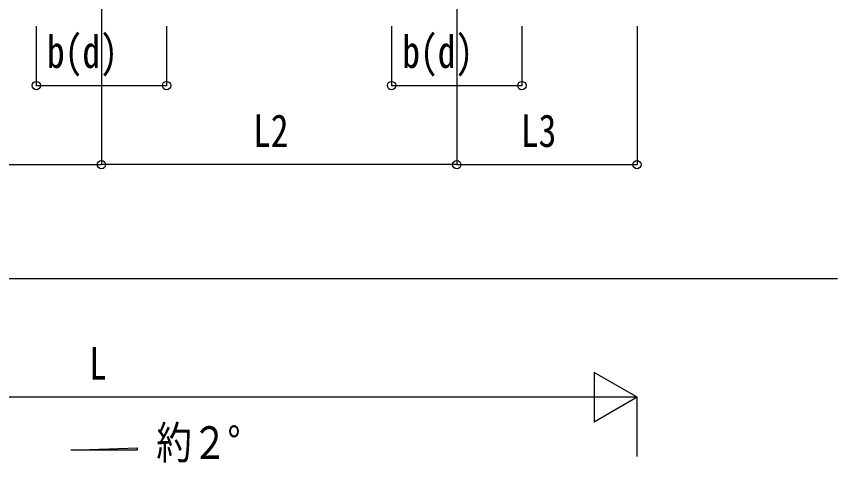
# Model space of a CAD drawing. Units: millimetres, scale not verified. Extents: x -21025 to 21025, y -14850 to 14850.
# Drawn here: x -409 to 3751, y -6772 to -4514 of the extents above; entities that cross this region are included whole.
import ezdxf
from ezdxf.enums import TextEntityAlignment as Align

# ---------------------------------------------------------------- set-up
doc = ezdxf.new("R2010")
doc.units = ezdxf.units.MM
doc.header["$LTSCALE"] = 60
for name, color, linetype in [('0-3_YKK_11', 7, 'Continuous'), ('0-4_YKK_12', 2, 'Continuous'), ('0-6_YKK_A1', 4, 'Continuous'), ('0-7_YKK_D', 6, 'Continuous')]:
    doc.layers.add(name, color=color, linetype=linetype)
doc.styles.add('ＭＳ ゴシック', font='')
doc.styles.get('ＭＳ ゴシック').set_extended_font_data('MS Gothic')

msp = doc.modelspace()

# ---------------------------------------------------------------- linework, layer by layer
at = {"layer": '0-3_YKK_11'}
msp.add_line((3751.25, -5841.83), (-16905.89, -5841.83), dxfattribs=at)
at = {"layer": '0-4_YKK_12'}
for p, q in [((22.1, -4214), (22.1, -4714)), ((1822.1, -4214), (1822.1, -4714))]:
    msp.add_line(p, q, dxfattribs=at)
at = {"layer": '0-6_YKK_A1'}
for p, q in [((-133.22, -6708.81), (202.78, -6696.4)), ((202.78, -6696.4), (202.78, -6708.81)), ((202.78, -6708.81), (-133.22, -6708.81))]:
    msp.add_line(p, q, dxfattribs=at)
at = {"layer": '0-7_YKK_D'}
for p, q in [((-307.9, -4564), (-307.9, -4865)), ((22.1, -4564), (22.1, -5265)), ((22.1, -4564), (22.1, -5265)), ((352.1, -4564), (352.1, -4865)), ((1492.1, -4564), (1492.1, -4865)), ((1822.1, -4564), (1822.1, -5265)), ((1822.1, -4564), (1822.1, -5265)), ((2152.1, -4564), (2152.1, -4865)), ((2735.28, -4564), (2735.28, -5265)), ((-307.9, -4864), (352.1, -4864)), ((1492.1, -4864), (2152.1, -4864)), ((-1777.9, -5264), (22.1, -5264)), ((1822.1, -5264), (22.1, -5264)), ((1822.1, -5264), (2735.28, -5264)), ((2735.28, -6441.55), (2518.77, -6316.55)), ((2518.77, -6316.55), (2518.77, -6566.55)), ((2485.28, -6441.55), (-2446.51, -6441.55)), ((2735.28, -6441.55), (2302.27, -6441.55)), ((2735.28, -6441.55), (2518.77, -6566.55)), ((2735.28, -6741.55), (2735.28, -6440.55))]:
    msp.add_line(p, q, dxfattribs=at)
for centre in [(-307.9, -4864), (352.1, -4864), (1492.1, -4864), (2152.1, -4864), (22.1, -5264), (22.1, -5264), (1822.1, -5264), (1822.1, -5264), (2735.28, -5264)]:
    msp.add_circle(centre, 21.25, dxfattribs=at)

# ---------------------------------------------------------------- texts
at = {"layer": '0-6_YKK_A1', "style": 'ＭＳ ゴシック', "width": 0.8}
msp.add_text('約２°', height=165, dxfattribs=at).set_placement((300.23, -6802.71), align=Align.BOTTOM_LEFT)
at = {"layer": '0-7_YKK_D', "style": 'ＭＳ ゴシック', "width": 0.8}
for s, p in [('b(d)', (-253.9, -4824)), ('b(d)', (1546.1, -4824)), ('L2', (790.1, -5224)), ('L3', (2146.69, -5224)), ('L', (-40.61, -6401.55))]:
    msp.add_text(s, height=165, dxfattribs=at).set_placement(p, align=Align.BOTTOM_LEFT)

doc.saveas('drawing.dxf')
